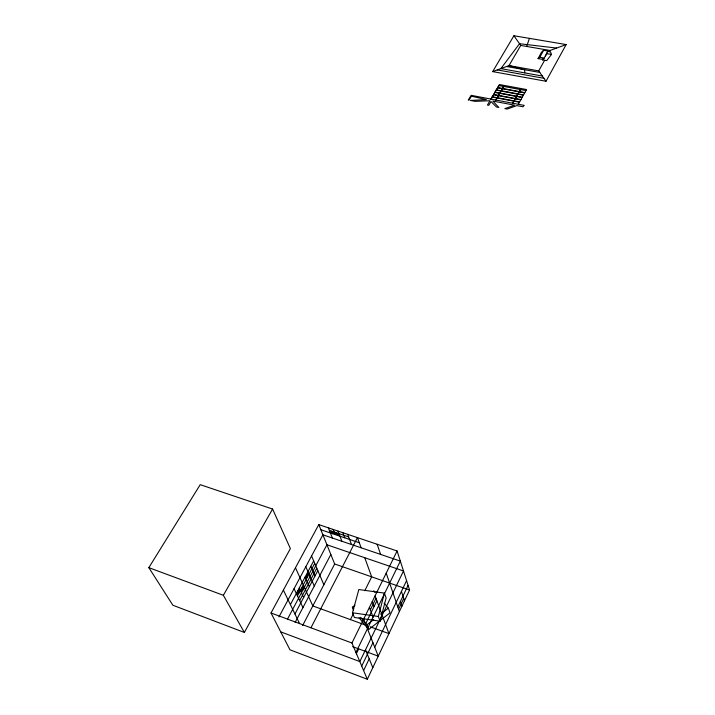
<?xml version="1.0" encoding="UTF-8"?>
<svg xmlns="http://www.w3.org/2000/svg" width="715" height="715" viewBox="0 0 715 715"><rect width="100%" height="100%" fill="white"/><g stroke="black" fill="none" stroke-linecap="round" stroke-linejoin="round"><path stroke-width="1.07" d="M547.627 51.382L550.452 51.864L551.488 54.465L546.698 60.614L542.533 59.89L542.614 58.889M380.121 621.219L386.127 597.91L384.42 593.11L358.841 589.535L352.486 612.764L354.399 617.483L380.121 621.219L378.36 616.509L384.42 593.11M526.624 46.448L529.466 38.378M367.304 679.25L409.579 590.027L397.093 550.979L318.783 524.604L271.012 612.978L289.977 649.819L367.304 679.25L351.941 643L271.012 612.978M397.799 606.972L408.086 585.353M398.586 609.278L403.743 598.428M363.613 670.536L369.208 658.828M374.731 647.263L406.576 580.625M361.727 666.094L372.944 642.722M355.936 652.42L400.329 561.105L322.903 534.811L278.975 616.866M356.293 653.868L358.707 648.898M365.553 623.989L376.877 600.806M351.941 643L397.093 550.979M370.325 609.886L375.974 598.348M544.276 58.085L547.824 50.988L543.57 50.256L541.318 52.508L538.064 58.612L541.836 59.265L544.276 58.085L539.852 57.316L538.064 58.612M350.421 619.61L353.389 613.64M364.757 590.769L371.684 576.853L364.739 557.718M310.945 627.797L357.446 537.626L361.138 547.797M302.561 625.652L334.665 563.983L318.783 524.604M295.116 622.479L330.839 554.491M539.852 57.316L543.57 50.256M294.938 613.988L317.826 570.615M300.917 591.582L303.812 586.121M287.493 619.127L326.916 544.767L403.492 570.981L359.824 661.598L280.736 631.863M299.656 600.618L316.799 568.211M290.406 604.613L313.679 560.918M296.886 594.692L299.808 589.187M305.618 578.274L308.496 572.867M297.44 595.881L314.725 563.366M546.001 81.251L566.164 44.562L513.906 35.75L492.671 71.607L546.001 81.251L538.699 70.892L508.991 65.601L492.671 71.607M244.36 632.453L290.388 548.584L272.585 509.044L200.209 484.672L148.836 567.656L172.878 605.248L244.36 632.453L223.357 595.3L148.836 567.656M518.312 104.265L526.562 89.545L499.392 84.54L490.928 99.09M538.699 70.892L544.642 60.257M549.433 51.686L550.112 50.47L566.164 44.562M512.637 103.192L513.799 101.137M513.96 100.851L515.113 98.804M515.274 98.518L516.436 96.471M516.596 96.185L517.74 94.148M517.901 93.871L519.045 91.842M519.206 91.556L520.35 89.536M512.78 103.219L513.942 101.164M514.103 100.878L515.265 98.831M515.426 98.545L516.579 96.498M516.739 96.212L517.883 94.174M518.044 93.897L519.188 91.869M519.349 91.583L520.493 89.563M223.357 595.3L272.585 509.044M495.727 99.993L496.907 97.955M497.077 97.669L498.248 95.631M498.418 95.354L499.588 93.325M499.749 93.039L500.92 91.02M501.081 90.742L502.243 88.723M502.404 88.445L503.566 86.435M495.87 100.02L497.05 97.982M497.22 97.696L498.391 95.658M498.561 95.381L499.731 93.352M499.892 93.066L501.063 91.046M501.224 90.769L502.386 88.749M502.547 88.472L503.709 86.461M513.906 35.75L520.743 45.438L508.991 65.601L524.64 69.73L524.765 72.894M491.098 99.117L492.286 97.079M492.456 96.802L493.636 94.764M493.797 94.487L494.977 92.458M495.138 92.181L496.308 90.162M496.478 89.884L497.649 87.873M497.81 87.588L498.972 85.586M542.533 59.89L543.588 58.424M545.313 56.011L546.975 53.688L546.859 52.91M384.161 603.156L388.334 608.116L390.006 612.827L368.681 629.522L366.867 624.892L373.731 619.521M380.603 614.158L388.334 608.116M353.523 610.02L352.388 607.205L354.953 605.23M556.645 48.066L519.528 43.722L500.84 68.604L542.336 76.049M352.486 612.764L378.36 616.509M520.743 45.438L550.112 50.47M546.975 53.688L551.488 54.465M506.551 66.504L539.78 72.43M497.291 69.909L543.927 78.301M498.802 85.559L525.981 90.573M497.64 87.561L524.846 92.601M497.47 87.838L524.685 92.887M496.308 89.849L523.55 94.916M496.139 90.126L523.389 95.202M494.968 92.146L522.245 97.249M494.807 92.432L522.084 97.526M493.627 94.452L520.94 99.582M493.457 94.738L520.779 99.868M492.277 96.766L519.626 101.914M492.117 97.052L519.465 102.209M329.374 530.405L348.652 536.911M334.423 532.657L336.819 533.47M329.874 531.683L339.473 534.927M320.856 529.735L359.305 542.739M334.665 563.983L409.579 590.027M367.072 625.661L312.83 605.936L295.465 567.746M370.164 626.787L388.933 633.615L375.062 595.872M352.62 646.628L378.244 656.164L363.649 619.145M373.713 590.76L375.107 592.413M352.388 607.205L353.764 608.894M360.664 617.313L366.867 624.892M359.082 617.769L368.681 629.522M283.381 590.09L299.594 623.614M294.062 588.677L302.937 607.598M297.789 590.742L298.906 593.128M299.254 587.989L303.643 597.49M301.819 587.65L302.91 590.036M305.073 577.068L309.372 586.649M306.52 574.36L307.593 576.782M305.797 566.754L314.287 585.996M310.828 566.271L315.02 575.933M311.561 555.984L323.868 584.727M365.508 649.792L372.81 667.64M328.364 527.831L332.377 538.029M331.769 531.209L332.77 533.765M333.172 529.449L335.165 534.579M335.371 532.425L335.871 533.703M336.577 532.827L337.56 535.383M337.998 531.075L341.904 541.264M369.396 607.437L373.087 617.143M342.834 532.702L344.773 537.823M347.696 534.337L351.494 544.517M372.238 601.637L374.07 606.543M377.145 544.258L380.612 554.411M386.207 573.153L399.372 611.575M400.391 601.521L401.946 606.141M401.419 591.412L404.511 600.743M523.952 105.337L523.139 106.803L516.829 105.614L507.185 109.073L504.862 108.626L514.594 105.185L492.841 101.056L498.829 107.473L496.496 107.027L490.999 101.557L488.801 105.328L487.442 105.069L489.954 100.752L475.144 101.342L470.425 100.44L486.388 99.635L471.408 96.194L469.031 100.172L468.325 100.037L471.131 95.336L523.952 105.337"/></g></svg>
